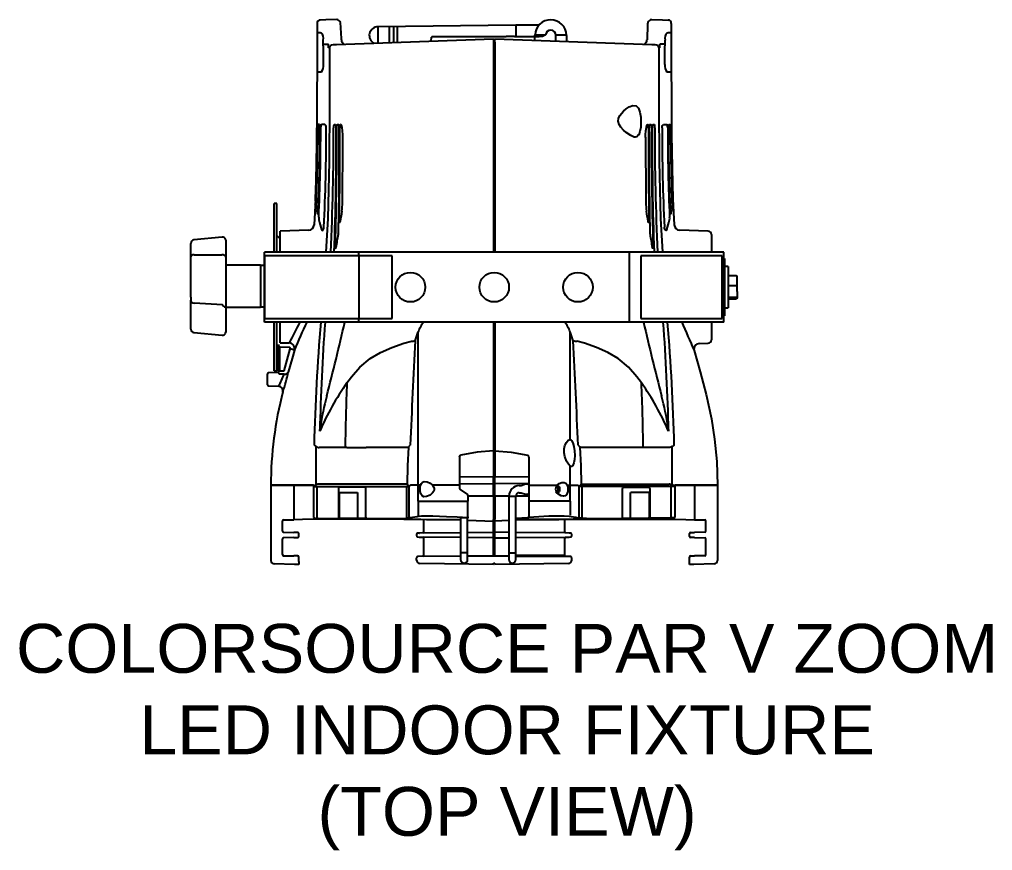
# Model space of a CAD drawing. Extents: x 5 to 346, y -5 to 215.
# Drawn here: x 142.28 to 159.71, y 68.73 to 83.6 of the extents above; entities that cross this region are included whole.
import ezdxf

# ---------------------------------------------------------------- set-up
doc = ezdxf.new("R2010")
doc.units = 0
doc.header["$LTSCALE"] = 0.5
doc.header["$MEASUREMENT"] = 0
doc.layers.add('OBJECT', color=7, linetype='CONTINUOUS')
doc.layers.add('RISER', color=7, linetype='CONTINUOUS')
doc.styles.add('ARIAL', font='arial.ttf')

# ---------------------------------------------------------------- blocks, each defined once
blk = doc.blocks.new('ColorSource Par V zoom (top)')
at = {"layer": 'RISER'}
for p, q in [((-3.013, 4.786), (-3.114, 4.782)), ((-2.819, 4.792), (-3.013, 4.786)), ((2.819, 4.792), (3.013, 4.786)), ((3.013, 4.786), (3.114, 4.782)), ((0.389, 4.688), (-2.081, 4.661)), ((-2.081, 4.661), (-2.081, 4.369)), ((-1.878, 4.663), (-1.878, 4.376)), ((-1.803, 4.664), (-1.803, 4.379)), ((-1.736, 4.665), (-1.736, 4.382)), ((0.799, 4.688), (0.389, 4.688)), ((0.389, 4.688), (0.389, 4.485)), ((-3.06, 4.35), (-3.06, 4.424)), ((-2.826, 4.345), (-0.013, 4.443)), ((-1.126, 4.405), (-1.122, 4.475)), ((-1.112, 4.485), (-0.837, 4.485)), ((-0.837, 4.485), (-0.273, 4.485)), ((-0.273, 4.485), (0.013, 4.485)), ((-0.013, 4.443), (-0.013, 4.384)), ((0.013, 4.399), (-0.013, 4.399)), ((-0.013, 4.384), (-0.013, 0.625)), ((0.013, 4.485), (0.213, 4.485)), ((0.013, 4.443), (2.826, 4.345)), ((0.013, 4.384), (0.013, 4.443)), ((0.013, 4.384), (0.013, 0.625)), ((0.365, 4.485), (0.213, 4.485)), ((0.365, 4.485), (0.729, 4.485)), ((0.729, 4.418), (0.729, 4.485)), ((0.729, 4.485), (0.808, 4.485)), ((1.106, 4.405), (1.105, 4.508)), ((1.293, 4.508), (1.294, 4.399)), ((3.06, 4.35), (3.06, 4.424)), ((-3.06, 4.35), (-2.967, 4.35)), ((-2.945, 4.309), (-2.923, 4.328)), ((-2.879, 4.343), (-2.843, 4.345)), ((-2.843, 4.345), (-2.838, 4.345)), ((-2.838, 4.345), (-2.826, 4.345)), ((2.826, 4.345), (2.838, 4.345)), ((2.838, 4.345), (2.843, 4.345)), ((2.843, 4.345), (2.879, 4.344)), ((2.923, 4.328), (2.945, 4.309)), ((-3.121, 2.851), (-3.121, 2.851)), ((-2.749, 2.911), (-2.755, 2.911)), ((2.749, 2.911), (2.755, 2.911)), ((2.711, 2.682), (2.71, 2.682)), ((-3.892, 1.5), (-3.941, 1.5)), ((-3.941, 0.625), (-3.941, 1.5)), ((-3.892, 0.625), (-3.892, 1.5)), ((3.151, 1.373), (3.151, 1.373)), ((-4.869, 0.897), (-5.376, 0.846)), ((-3.835, 0.864), (-3.892, 0.922)), ((-3.321, 1.02), (-3.835, 1.002)), ((-3.835, 0.625), (-3.835, 1.002)), ((3.835, 1.002), (3.321, 1.02)), ((3.893, 0.942), (3.893, 0.625)), ((-5.432, 0.545), (-5.432, 0.784)), ((-4.807, 0.84), (-4.807, 0.539)), ((-5.432, -0.176), (-5.432, 0.545)), ((-5.375, 0.581), (-4.875, 0.581)), ((-4.807, 0.539), (-4.807, -0.358)), ((-4.116, 0.562), (-4.122, 0.562)), ((-4.122, 0.562), (-4.122, -0.562)), ((-2.425, 0.562), (-4.116, 0.562)), ((-4.116, 0.562), (-4.116, -0.562)), ((-4.112, 0.562), (-4.112, 0.625)), ((-2.425, 0.625), (-4.112, 0.625)), ((-3.846, 0.625), (-3.835, 0.636)), ((2.425, 0.625), (-2.425, 0.625)), ((-2.425, 0.562), (-2.425, 0.625)), ((-2.425, 0.562), (-2.425, -0.562)), ((-1.825, 0.562), (-2.425, 0.562)), ((-1.825, -0.562), (-1.825, 0.562)), ((4.112, 0.625), (2.425, 0.625)), ((2.425, -0.625), (2.425, 0.625)), ((2.625, 0.562), (2.626, 0.562)), ((2.626, 0.562), (2.626, -0.562)), ((4.081, 0.562), (2.626, 0.562)), ((4.081, -0.562), (4.081, 0.562)), ((4.112, -0.625), (4.112, 0.625)), ((-4.182, 0.392), (-4.807, 0.392)), ((-4.182, 0.392), (-4.182, -0.358)), ((-4.122, 0.385), (-4.182, 0.385)), ((4.112, 0.513), (4.122, 0.513)), ((4.122, 0.513), (4.122, -0.513)), ((4.192, 0.368), (4.122, 0.368)), ((4.122, 0.368), (4.122, -0.367)), ((4.192, 0.368), (4.192, -0.367)), ((4.192, 0.21), (4.332, 0.21)), ((4.349, 0.12), (4.349, 0.197)), ((4.192, 0.03), (4.349, 0.03)), ((4.349, -0.075), (4.349, 0.12)), ((4.349, -0.075), (4.349, -0.195)), ((-5.432, -0.176), (-5.432, -0.232)), ((-5.432, -0.75), (-5.432, -0.232)), ((-4.866, -0.317), (-5.374, -0.287)), ((4.192, -0.18), (4.349, -0.18)), ((4.192, -0.21), (4.332, -0.21)), ((-4.811, -0.358), (-4.182, -0.358)), ((-4.807, -0.358), (-4.807, -0.806)), ((-4.182, -0.35), (-4.122, -0.35)), ((4.112, -0.513), (4.122, -0.513)), ((4.122, -0.367), (4.192, -0.367)), ((-4.122, -0.562), (-4.116, -0.562)), ((-4.116, -0.562), (-2.425, -0.562)), ((-4.112, -0.625), (-4.112, -0.562)), ((-2.425, -0.625), (-4.112, -0.625)), ((-3.941, -1.5), (-3.941, -0.625)), ((-3.892, -1.5), (-3.892, -0.625)), ((-3.835, -0.636), (-3.846, -0.625)), ((-3.835, -0.994), (-3.835, -0.625)), ((-2.425, -0.562), (-1.825, -0.562)), ((-2.425, -0.625), (-2.425, -0.562)), ((2.425, -0.625), (-2.425, -0.625)), ((-0.013, -0.625), (-0.013, -2.932)), ((0.013, -0.625), (0.013, -2.932)), ((4.112, -0.625), (2.425, -0.625)), ((2.625, -0.562), (2.626, -0.562)), ((2.626, -0.562), (4.081, -0.562)), ((3.893, -0.625), (3.893, -0.942)), ((-5.376, -0.812), (-4.869, -0.862)), ((-1.414, -0.959), (-1.359, -0.802)), ((-1.359, -3.547), (-1.359, -0.802)), ((1.359, -2.726), (1.359, -0.802)), ((1.414, -0.959), (1.359, -0.802)), ((-3.862, -1.028), (-3.862, -1.499)), ((-3.835, -0.994), (-3.67, -0.999)), ((3.675, -1.008), (3.835, -1.002)), ((-3.835, -1.073), (-3.843, -1.072)), ((-3.843, -1.072), (-3.843, -1.499)), ((-3.67, -1.078), (-3.835, -1.073)), ((-3.761, -1.498), (-3.651, -1.103)), ((-4.062, -1.749), (-4.062, -1.551)), ((-3.862, -1.525), (-4.043, -1.531)), ((-3.941, -1.5), (-3.892, -1.5)), ((-3.862, -1.534), (-3.862, -1.499)), ((-3.862, -1.534), (-3.862, -1.525)), ((-3.843, -1.499), (-3.761, -1.498)), ((-3.761, -1.556), (-3.843, -1.558)), ((-2.636, -1.713), (-2.557, -1.605)), ((2.636, -1.713), (2.557, -1.605)), ((-4.043, -1.769), (-3.86, -1.775)), ((-3.135, -2.867), (-3.135, -2.867)), ((-2.637, -2.867), (-2.591, -2.867)), ((-2.591, -2.867), (-2.292, -2.867)), ((-1.546, -2.862), (-1.534, -2.863)), ((-1.523, -2.849), (-1.52, -2.846)), ((-0.013, -2.932), (-0.013, -3.39)), ((0.013, -2.932), (0.013, -3.39)), ((1.523, -2.849), (1.52, -2.846)), ((1.546, -2.862), (1.534, -2.863)), ((2.591, -2.867), (2.292, -2.867)), ((2.637, -2.867), (2.591, -2.867)), ((3.135, -2.867), (3.135, -2.867)), ((-0.62, -3.044), (-0.62, -3.547)), ((0.62, -3.044), (0.62, -3.547)), ((1.359, -3.547), (1.359, -3.206)), ((-0.013, -3.394), (-0.62, -3.401)), ((-0.013, -3.39), (-0.013, -3.394)), ((-0.013, -3.515), (-0.013, -3.394)), ((0.013, -3.394), (0.013, -3.39)), ((0.013, -3.515), (0.013, -3.394)), ((0.62, -3.401), (0.013, -3.394)), ((-4, -3.547), (-4, -4.892)), ((-3.589, -3.547), (-3.589, -4.163)), ((-3.589, -3.547), (-3.234, -3.547)), ((-3.234, -3.547), (-3.234, -4.124)), ((-3.231, -3.567), (-3.23, -3.566)), ((-3.231, -3.567), (-3.171, -3.567)), ((-3.171, -4.126), (-3.171, -3.567)), ((-3.171, -3.567), (-2.669, -3.567)), ((-3.149, -3.527), (-3.149, -3.527)), ((-1.556, -3.527), (-3.136, -3.527)), ((-2.786, -3.602), (-2.786, -4.125)), ((-2.32, -3.579), (-2.769, -3.579)), ((-2.669, -3.567), (-1.57, -3.567)), ((-2.298, -4.123), (-2.298, -3.602)), ((-1.57, -3.567), (-1.52, -3.567)), ((-1.57, -3.567), (-1.57, -4.117)), ((-1.52, -4.134), (-1.52, -3.567)), ((-1.359, -3.547), (-1.501, -3.547)), ((-1.318, -3.547), (-1.359, -3.547)), ((-1.359, -3.832), (-1.359, -3.547)), ((-0.62, -3.547), (-1.104, -3.547)), ((-0.62, -3.523), (-0.013, -3.515)), ((-0.62, -3.547), (-0.62, -3.604)), ((-0.611, -3.62), (-0.479, -3.712)), ((-0.013, -3.728), (-0.013, -3.515)), ((0.013, -3.728), (0.013, -3.515)), ((0.62, -3.523), (0.013, -3.515)), ((0.484, -3.554), (0.45, -3.554)), ((0.561, -3.529), (0.484, -3.554)), ((0.62, -3.536), (0.598, -3.529)), ((0.62, -3.547), (1.126, -3.547)), ((0.62, -3.547), (0.62, -3.832)), ((1.147, -3.554), (1.12, -3.554)), ((1.167, -3.573), (1.147, -3.554)), ((1.147, -3.679), (1.147, -3.554)), ((1.147, -3.679), (1.167, -3.658)), ((1.167, -3.573), (1.167, -3.658)), ((1.31, -3.547), (1.359, -3.547)), ((1.359, -3.832), (1.359, -3.547)), ((1.359, -3.547), (1.501, -3.547)), ((1.52, -4.112), (1.52, -3.567)), ((1.57, -3.567), (1.52, -3.567)), ((1.539, -3.547), (1.54, -3.547)), ((1.556, -3.527), (3.136, -3.527)), ((1.57, -3.567), (1.57, -4.117)), ((2.669, -3.567), (1.57, -3.567)), ((2.298, -4.123), (2.298, -3.602)), ((2.32, -3.579), (2.769, -3.579)), ((3.171, -3.567), (2.669, -3.567)), ((2.786, -3.602), (2.786, -4.125)), ((3.149, -3.527), (3.149, -3.527)), ((3.171, -4.126), (3.171, -3.567)), ((3.231, -3.567), (3.171, -3.567)), ((3.231, -3.567), (3.23, -3.566)), ((3.234, -3.547), (3.234, -4.124)), ((3.589, -3.547), (3.234, -3.547)), ((3.589, -3.547), (3.559, -3.547)), ((3.589, -3.547), (3.589, -4.163)), ((4, -3.547), (4, -4.892)), ((4, -3.547), (4, -3.547)), ((-2.774, -3.675), (-2.774, -4.121)), ((-2.77, -3.675), (-2.774, -3.675)), ((-2.77, -3.675), (-2.45, -3.675)), ((-2.45, -3.675), (-2.45, -4.119)), ((-1.359, -3.832), (-0.47, -3.832)), ((-1.359, -3.832), (-1.359, -4.105)), ((-0.47, -3.728), (-0.47, -3.832)), ((-0.47, -4.109), (-0.47, -3.832)), ((-0.013, -3.728), (-0.013, -3.744)), ((-0.013, -3.744), (-0.013, -4.153)), ((0.013, -3.744), (0.013, -3.728)), ((0.264, -3.742), (0.013, -3.744)), ((0.013, -3.744), (0.013, -4.153)), ((0.264, -3.739), (0.264, -4.753)), ((0.264, -3.739), (0.389, -3.739)), ((0.389, -4.753), (0.389, -3.739)), ((0.62, -3.739), (0.389, -3.741)), ((0.45, -3.679), (0.484, -3.679)), ((0.484, -3.679), (0.561, -3.703)), ((0.598, -3.703), (0.62, -3.696)), ((1.359, -3.832), (0.62, -3.832)), ((0.62, -3.832), (0.62, -4.101)), ((1.121, -3.679), (1.147, -3.679)), ((1.359, -3.832), (1.359, -4.083)), ((2.439, -4.119), (2.439, -3.675)), ((2.439, -3.675), (2.45, -3.675)), ((2.77, -3.675), (2.45, -3.675)), ((2.77, -3.675), (2.774, -3.675)), ((2.774, -3.675), (2.774, -4.121)), ((-3.154, -4.146), (-3.172, -4.146)), ((-1.617, -4.153), (-1.418, -4.155)), ((-1.539, -4.136), (-1.562, -4.137)), ((-1.502, -4.132), (-1.509, -4.133)), ((-1.267, -4.156), (-1.267, -4.378)), ((-0.601, -4.127), (-0.601, -4.753)), ((-0.49, -4.132), (-0.6, -4.127)), ((-0.476, -4.753), (-0.476, -4.132)), ((-0.476, -4.169), (-0.013, -4.189)), ((-0.47, -4.109), (-0.47, -4.128)), ((-0.47, -4.128), (-0.47, -4.132)), ((-0.013, -4.153), (-0.013, -4.153)), ((-0.013, -4.153), (-0.013, -4.161)), ((-0.013, -4.169), (-0.013, -4.161)), ((-0.013, -4.189), (-0.013, -4.169)), ((0.013, -4.153), (0.013, -4.153)), ((0.013, -4.161), (0.013, -4.153)), ((0.013, -4.169), (0.013, -4.161)), ((0.013, -4.189), (0.013, -4.169)), ((0.264, -4.179), (0.013, -4.189)), ((0.6, -4.131), (0.389, -4.139)), ((0.62, -4.121), (0.62, -4.101)), ((0.62, -4.121), (0.62, -4.13)), ((1.267, -4.378), (1.267, -4.156)), ((1.509, -4.133), (1.417, -4.153)), ((1.417, -4.153), (1.617, -4.153)), ((1.617, -4.153), (1.418, -4.155)), ((1.509, -4.133), (1.502, -4.132)), ((1.562, -4.137), (1.539, -4.136)), ((3.172, -4.146), (3.154, -4.146)), ((-3.79, -4.367), (-3.79, -4.185)), ((-0.013, -4.813), (-0.013, -4.189)), ((0.013, -4.813), (0.013, -4.189)), ((3.79, -4.367), (3.79, -4.185)), ((-3.79, -4.787), (-3.79, -4.507)), ((-3.77, -4.387), (-3.589, -4.391)), ((-3.589, -4.483), (-3.77, -4.487)), ((-3.52, -4.392), (-3.589, -4.391)), ((-3.589, -4.483), (-3.52, -4.482)), ((-3.5, -4.462), (-3.5, -4.412)), ((-1.39, -4.423), (-1.389, -4.451)), ((-1.341, -4.401), (-1.371, -4.403)), ((-1.371, -4.403), (-1.37, -4.403)), ((-1.371, -4.471), (-1.341, -4.473)), ((-1.34, -4.401), (-1.37, -4.403)), ((-1.341, -4.401), (-1.34, -4.401)), ((-1.341, -4.473), (-1.34, -4.473)), ((-1.273, -4.398), (-1.34, -4.401)), ((-1.34, -4.473), (-1.273, -4.476)), ((-1.274, -4.398), (-1.273, -4.398)), ((-1.273, -4.398), (-0.601, -4.392)), ((-1.273, -4.398), (-1.273, -4.398)), ((-0.601, -4.482), (-1.273, -4.476)), ((-1.273, -4.476), (-1.273, -4.476)), ((-1.267, -4.496), (-1.267, -4.798)), ((-1.267, -4.496), (-1.267, -4.496)), ((-0.476, -4.391), (-0.013, -4.387)), ((-0.013, -4.487), (-0.476, -4.483)), ((0.264, -4.39), (0.013, -4.387)), ((0.013, -4.487), (0.264, -4.484)), ((1.273, -4.398), (0.389, -4.391)), ((0.389, -4.483), (1.273, -4.476)), ((1.267, -4.798), (1.267, -4.496)), ((1.34, -4.401), (1.273, -4.398)), ((1.273, -4.398), (1.273, -4.398)), ((1.273, -4.476), (1.34, -4.473)), ((1.273, -4.476), (1.273, -4.476)), ((1.37, -4.403), (1.34, -4.401)), ((1.341, -4.401), (1.34, -4.401)), ((1.34, -4.473), (1.37, -4.471)), ((1.34, -4.473), (1.341, -4.473)), ((1.371, -4.403), (1.341, -4.401)), ((1.341, -4.473), (1.371, -4.471)), ((1.37, -4.471), (1.371, -4.471)), ((1.39, -4.451), (1.39, -4.423)), ((3.5, -4.462), (3.5, -4.412)), ((3.52, -4.392), (3.589, -4.391)), ((3.589, -4.483), (3.52, -4.482)), ((3.77, -4.387), (3.589, -4.391)), ((3.589, -4.483), (3.77, -4.487)), ((3.79, -4.787), (3.79, -4.507)), ((-3.77, -4.807), (-3.589, -4.811)), ((-3.52, -4.812), (-3.589, -4.811)), ((-3.5, -4.908), (-3.5, -4.832)), ((-1.389, -4.884), (-1.389, -4.843)), ((-1.273, -4.818), (-1.37, -4.823)), ((-1.274, -4.818), (-1.273, -4.818)), ((-1.273, -4.818), (-0.601, -4.812)), ((-1.273, -4.818), (-1.273, -4.818)), ((-0.601, -4.753), (-0.601, -4.876)), ((-0.476, -4.753), (-0.601, -4.753)), ((-0.476, -4.876), (-0.476, -4.753)), ((-0.415, -4.813), (-0.476, -4.813)), ((0.204, -4.813), (-0.415, -4.813)), ((0.264, -4.813), (0.204, -4.813)), ((0.264, -4.753), (0.264, -4.876)), ((0.264, -4.753), (0.389, -4.753)), ((0.389, -4.876), (0.389, -4.753)), ((0.389, -4.791), (1.247, -4.798)), ((0.389, -4.815), (1.37, -4.823)), ((1.247, -4.798), (1.267, -4.798)), ((1.34, -4.821), (1.273, -4.818)), ((1.37, -4.823), (1.34, -4.821)), ((1.34, -4.821), (1.341, -4.821)), ((1.371, -4.823), (1.341, -4.821)), ((1.389, -4.884), (1.389, -4.843)), ((3.5, -4.908), (3.5, -4.832)), ((3.52, -4.812), (3.589, -4.811)), ((3.77, -4.807), (3.589, -4.811)), ((-3.574, -4.964), (-3.942, -4.952)), ((-3.5, -4.967), (-3.574, -4.964)), ((-3.5, -4.908), (-3.5, -4.967)), ((-0.013, -4.967), (-1.329, -4.944)), ((-0.013, -4.947), (-0.013, -4.939)), ((-0.013, -4.939), (0.013, -4.939)), ((-0.013, -4.947), (-0.013, -4.967)), ((0.013, -4.947), (0.013, -4.939)), ((1.329, -4.944), (0.013, -4.967)), ((0.013, -4.967), (0.013, -4.947)), ((3.5, -4.967), (3.5, -4.908)), ((3.574, -4.964), (3.5, -4.967)), ((3.942, -4.952), (3.574, -4.964))]:
    blk.add_line(p, q, dxfattribs=at)
at = {"layer": 'RISER', "flags": 128}
for points in [[(-3.172, 4.722), (-3.172, 4.539), (-3.172, 4.331)], [(-2.737, 4.427), (-2.737, 4.454), (-2.752, 4.74)], [(2.752, 4.74), (2.745, 4.708), (2.737, 4.427)], [(3.172, 4.722), (3.172, 3.889), (3.173, 3.467), (3.174, 3.086), (3.177, 2.741), (3.18, 2.43), (3.185, 2.149), (3.192, 1.85), (3.201, 1.582), (3.211, 1.338), (3.224, 1.113)], [(0.808, 4.484), (0.764, 4.484), (0.729, 4.485)], [(0.92, 4.515), (0.867, 4.489), (0.808, 4.484)], [(-3.172, 4.331), (-3.172, 3.889), (-3.173, 3.467), (-3.174, 3.086), (-3.177, 2.741), (-3.18, 2.43), (-3.185, 2.149), (-3.192, 1.85), (-3.201, 1.582), (-3.211, 1.338), (-3.224, 1.113)], [(-3.058, 3.986), (-3.058, 4.046), (-3.059, 4.286), (-3.06, 4.35)], [(-2.949, 4.283), (-2.947, 3.265), (-2.953, 2.247), (-2.981, 1.229), (-3.014, 0.625)], [(-2.965, 4.282), (-2.965, 4.34), (-2.965, 4.35)], [(-2.949, 4.283), (-2.956, 4.282), (-2.965, 4.282)], [(-2.923, 4.328), (-2.909, 4.336), (-2.879, 4.343)], [(2.879, 4.343), (2.909, 4.336), (2.923, 4.328)], [(2.949, 4.283), (2.947, 3.265), (2.953, 2.247), (2.981, 1.229), (3.014, 0.625)], [(2.965, 4.282), (2.956, 4.282), (2.949, 4.283)], [(3.06, 4.35), (3.015, 4.35), (2.965, 4.35)], [(2.965, 4.282), (2.965, 4.34), (2.965, 4.35)], [(3.058, 3.986), (3.058, 4.046), (3.059, 4.286), (3.06, 4.35)], [(2.525, 2.687), (2.507, 2.688), (2.445, 2.712), (2.363, 2.767), (2.313, 2.81), (2.266, 2.863), (2.236, 2.912), (2.22, 2.969), (2.225, 3.021), (2.25, 3.075), (2.314, 3.151), (2.366, 3.193), (2.417, 3.226), (2.485, 3.252), (2.541, 3.246), (2.582, 3.205)], [(2.582, 3.205), (2.585, 3.202), (2.611, 3.131), (2.625, 3.045), (2.629, 2.952), (2.624, 2.863), (2.611, 2.785), (2.588, 2.726), (2.586, 2.725)], [(-3.174, 2.911), (-3.174, 2.91), (-3.175, 2.903)], [(-3.13, 2.911), (-3.142, 2.911), (-3.148, 2.911), (-3.154, 2.911)], [(-3.033, 2.911), (-3.052, 2.911), (-3.068, 2.911), (-3.094, 2.911)], [(-3.007, 2.851), (-3.007, 2.859), (-3.01, 2.879), (-3.016, 2.896), (-3.024, 2.907), (-3.033, 2.911)], [(-2.71, 2.682), (-2.711, 2.726), (-2.716, 2.798), (-2.725, 2.858), (-2.736, 2.897), (-2.749, 2.911)], [(2.71, 2.682), (2.711, 2.726), (2.716, 2.798), (2.725, 2.858), (2.736, 2.897), (2.749, 2.911)], [(3.007, 2.851), (3.007, 2.859), (3.01, 2.879), (3.016, 2.896), (3.024, 2.907), (3.033, 2.911)], [(3.033, 2.911), (3.052, 2.911), (3.068, 2.911), (3.094, 2.911)], [(3.13, 2.911), (3.142, 2.911), (3.148, 2.911), (3.154, 2.911)], [(2.586, 2.725), (2.554, 2.693), (2.525, 2.687)], [(-3.197, 1.454), (-3.196, 1.453), (-3.195, 1.454), (-3.194, 1.461), (-3.192, 1.475), (-3.191, 1.493), (-3.19, 1.512)], [(3.197, 1.454), (3.196, 1.453), (3.195, 1.454), (3.194, 1.461), (3.192, 1.475), (3.191, 1.493), (3.19, 1.512)], [(-3.167, 1.319), (-3.165, 1.313), (-3.162, 1.314), (-3.158, 1.322), (-3.155, 1.335), (-3.152, 1.353), (-3.151, 1.373)], [(3.167, 1.319), (3.165, 1.313), (3.162, 1.314), (3.158, 1.322), (3.155, 1.335), (3.152, 1.353), (3.151, 1.373)], [(-3.224, 1.113), (-3.224, 1.113), (-3.223, 1.111), (-3.223, 1.11)], [(-3.094, 1.034), (-3.088, 1.022), (-3.08, 1.016), (-3.071, 1.019), (-3.062, 1.028), (-3.055, 1.041), (-3.05, 1.057), (-3.048, 1.076)], [(-2.772, 1.215), (-2.772, 1.212), (-2.771, 1.193), (-2.77, 1.175), (-2.768, 1.163), (-2.765, 1.156), (-2.762, 1.156), (-2.759, 1.163), (-2.756, 1.176)], [(2.772, 1.215), (2.772, 1.212), (2.771, 1.193), (2.77, 1.175), (2.768, 1.163), (2.765, 1.156), (2.762, 1.156), (2.759, 1.163), (2.756, 1.176)], [(3.094, 1.034), (3.088, 1.022), (3.08, 1.016), (3.071, 1.019), (3.062, 1.028), (3.055, 1.041), (3.05, 1.057), (3.048, 1.076)], [(3.224, 1.113), (3.224, 1.113), (3.223, 1.111), (3.223, 1.11)], [(-2.791, 0.95), (-2.791, 0.954), (-2.791, 0.954)], [(2.791, 0.95), (2.791, 0.954), (2.791, 0.954)], [(-2.846, 0.756), (-2.846, 0.754), (-2.846, 0.734), (-2.845, 0.717), (-2.843, 0.704), (-2.84, 0.697), (-2.836, 0.697), (-2.833, 0.704), (-2.83, 0.717)], [(2.846, 0.756), (2.846, 0.754), (2.846, 0.734), (2.845, 0.717), (2.843, 0.704), (2.84, 0.697), (2.836, 0.697), (2.833, 0.704), (2.83, 0.717)], [(-5.375, 0.581), (-5.386, 0.58), (-5.397, 0.577), (-5.407, 0.574), (-5.416, 0.569), (-5.423, 0.564), (-5.428, 0.558), (-5.431, 0.552), (-5.432, 0.545)], [(4.349, 0.195), (4.349, 0.196), (4.332, 0.21)], [(-4.866, -0.317), (-4.866, -0.317), (-4.85, -0.338)], [(-4.85, -0.338), (-4.828, -0.35), (-4.811, -0.356)], [(4.349, -0.195), (4.349, -0.196), (4.332, -0.21)], [(-4.812, -0.829), (-4.81, -0.824), (-4.807, -0.806)], [(-2.557, -1.605), (-2.557, -1.605), (-2.406, -1.43), (-2.22, -1.279), (-2.035, -1.169), (-1.831, -1.077), (-1.615, -1.004), (-1.483, -0.968)], [(2.557, -1.605), (2.557, -1.605), (2.406, -1.43), (2.22, -1.279), (2.035, -1.169), (1.831, -1.077), (1.615, -1.004), (1.483, -0.968)], [(-3.577, -1.125), (-3.62, -1.279), (-3.687, -1.519)], [(3.582, -1.135), (3.691, -1.518), (3.797, -1.922), (3.89, -2.355), (3.948, -2.723), (3.986, -3.119), (4, -3.547)], [(1.359, -3.206), (1.359, -3.206), (1.328, -3.171), (1.294, -3.113), (1.263, -3.032), (1.251, -2.963), (1.253, -2.893), (1.268, -2.834), (1.293, -2.782), (1.327, -2.741), (1.359, -2.726), (1.359, -2.726)], [(1.359, -2.726), (1.359, -2.726), (1.384, -2.741)], [(1.384, -2.741), (1.385, -2.742), (1.409, -2.786), (1.429, -2.852), (1.441, -2.931), (1.444, -3.012), (1.439, -3.086), (1.427, -3.147), (1.408, -3.192), (1.407, -3.193)], [(-3.225, -2.827), (-3.224, -2.827), (-3.185, -2.854), (-3.185, -2.854)], [(-3.189, -3.538), (-3.188, -3.142), (-3.185, -2.854)], [(-3.185, -2.854), (-3.174, -2.859), (-3.147, -2.867)], [(-3.147, -2.867), (-3.145, -2.867), (-3.143, -2.867), (-3.142, -2.867), (-3.14, -2.867), (-3.139, -2.867), (-3.137, -2.867), (-3.136, -2.867), (-3.135, -2.867)], [(-1.534, -2.863), (-1.55, -3.196), (-1.556, -3.527)], [(-0.013, -2.932), (-0.307, -2.956), (-0.6, -3.006)], [(0.013, -2.932), (0.307, -2.956), (0.6, -3.006)], [(1.534, -2.863), (1.55, -3.196), (1.556, -3.527)], [(3.147, -2.867), (3.145, -2.867), (3.143, -2.867), (3.142, -2.867), (3.14, -2.867), (3.139, -2.867), (3.137, -2.867), (3.136, -2.867), (3.135, -2.867)], [(3.185, -2.854), (3.174, -2.859), (3.147, -2.867)], [(3.225, -2.827), (3.224, -2.827), (3.185, -2.854), (3.185, -2.854)], [(3.189, -3.538), (3.188, -3.142), (3.185, -2.854)], [(-0.62, -3.044), (-0.617, -3.025), (-0.612, -3.015), (-0.607, -3.009), (-0.602, -3.007), (-0.6, -3.006)], [(1.407, -3.193), (1.385, -3.213), (1.359, -3.206), (1.359, -3.206), (1.359, -3.206)], [(-1.318, -3.547), (-1.318, -3.547), (-1.303, -3.512), (-1.281, -3.49), (-1.251, -3.479), (-1.2, -3.485), (-1.145, -3.511), (-1.104, -3.547), (-1.104, -3.547)], [(-3.234, -3.547), (-3.385, -3.547), (-3.589, -3.547)], [(-3.234, -3.547), (-3.234, -3.547), (-3.234, -3.547), (-3.234, -3.547), (-3.234, -3.547), (-3.233, -3.549), (-3.232, -3.555), (-3.231, -3.565), (-3.231, -3.567)], [(-3.231, -3.565), (-3.232, -3.555), (-3.233, -3.549), (-3.234, -3.547), (-3.234, -3.547), (-3.234, -3.547), (-3.234, -3.547), (-3.234, -3.547)], [(-3.149, -3.527), (-3.158, -3.528), (-3.189, -3.538)], [(-1.54, -3.547), (-1.544, -3.545), (-1.546, -3.541)], [(-1.501, -3.547), (-1.51, -3.554), (-1.52, -3.565), (-1.529, -3.554), (-1.539, -3.547)], [(-1.104, -3.547), (-1.104, -3.547), (-1.084, -3.575), (-1.075, -3.601), (-1.074, -3.625), (-1.075, -3.63), (-1.082, -3.653), (-1.103, -3.684), (-1.148, -3.723), (-1.212, -3.75), (-1.259, -3.751), (-1.29, -3.735), (-1.312, -3.701), (-1.324, -3.659), (-1.327, -3.616), (-1.324, -3.574), (-1.318, -3.547), (-1.318, -3.547)], [(1.31, -3.547), (1.31, -3.547), (1.318, -3.581), (1.32, -3.62), (1.317, -3.657), (1.308, -3.69), (1.293, -3.716), (1.271, -3.733), (1.241, -3.74), (1.2, -3.733), (1.149, -3.706), (1.118, -3.676), (1.111, -3.666)], [(1.111, -3.566), (1.126, -3.547), (1.126, -3.547)], [(1.126, -3.547), (1.126, -3.547), (1.166, -3.515), (1.213, -3.495), (1.256, -3.494), (1.285, -3.509), (1.307, -3.54), (1.31, -3.547), (1.31, -3.547)], [(1.501, -3.547), (1.51, -3.554), (1.52, -3.565), (1.529, -3.554), (1.539, -3.547)], [(1.54, -3.547), (1.544, -3.545), (1.546, -3.541)], [(3.149, -3.527), (3.158, -3.528), (3.189, -3.538)], [(3.234, -3.547), (3.234, -3.547), (3.234, -3.547), (3.234, -3.547), (3.234, -3.547), (3.233, -3.549), (3.232, -3.555), (3.231, -3.565), (3.231, -3.567)], [(3.231, -3.565), (3.232, -3.555), (3.233, -3.549), (3.234, -3.547), (3.234, -3.547), (3.234, -3.547), (3.234, -3.547), (3.234, -3.547)], [(3.234, -3.547), (3.385, -3.547), (3.589, -3.547)], [(3.9, -3.547), (3.9, -3.547), (3.9, -3.547), (3.9, -3.547), (3.9, -3.547), (3.9, -3.547), (3.9, -3.547), (3.9, -3.547), (3.9, -3.547)], [(-0.013, -3.744), (-0.332, -3.741), (-0.47, -3.74)], [(-2.931, -4.153), (-3.432, -4.161), (-3.589, -4.163)], [(-2.771, -4.145), (-2.98, -4.145), (-3.154, -4.146)], [(-1.617, -4.153), (-1.814, -4.153), (-2.002, -4.153), (-2.206, -4.153), (-2.395, -4.153), (-2.572, -4.153), (-2.73, -4.153), (-2.931, -4.153)], [(-2.763, -4.145), (-2.766, -4.145), (-2.771, -4.145)], [(-2.755, -4.141), (-2.757, -4.142), (-2.763, -4.145)], [(-2.436, -4.139), (-2.601, -4.14), (-2.755, -4.141)], [(-2.305, -4.143), (-2.344, -4.142), (-2.436, -4.139)], [(-2.285, -4.143), (-2.296, -4.143), (-2.305, -4.143)], [(-1.509, -4.133), (-1.513, -4.133), (-1.539, -4.136)], [(-0.47, -4.128), (-0.663, -4.118), (-0.853, -4.109), (-0.981, -4.103), (-1.1, -4.099), (-1.181, -4.097), (-1.25, -4.097), (-1.303, -4.099), (-1.341, -4.103)], [(0.392, -4.153), (0.548, -4.153), (0.769, -4.153), (0.988, -4.153), (1.205, -4.153), (1.417, -4.153)], [(1.539, -4.136), (1.513, -4.133), (1.509, -4.133)], [(1.539, -4.136), (1.569, -4.144), (1.617, -4.153)], [(1.617, -4.153), (1.814, -4.153), (2.002, -4.153), (2.206, -4.153), (2.395, -4.153), (2.572, -4.153), (2.73, -4.153), (2.931, -4.153)], [(2.305, -4.143), (2.296, -4.143), (2.285, -4.143)], [(2.436, -4.139), (2.397, -4.14), (2.305, -4.143)], [(2.755, -4.141), (2.602, -4.14), (2.436, -4.139)], [(2.763, -4.145), (2.761, -4.143), (2.755, -4.141)], [(2.771, -4.145), (2.766, -4.145), (2.763, -4.145)], [(3.154, -4.146), (2.983, -4.145), (2.771, -4.145)], [(2.786, -4.125), (2.997, -4.126), (3.171, -4.126)], [(2.931, -4.153), (3.432, -4.161), (3.589, -4.163)], [(-1.273, -4.476), (-1.274, -4.476), (-1.272, -4.478), (-1.269, -4.482), (-1.267, -4.488), (-1.267, -4.493), (-1.267, -4.499), (-1.267, -4.496)], [(1.273, -4.398), (1.274, -4.398), (1.274, -4.398)]]:
    blk.add_lwpolyline(points, dxfattribs=at)
at = {"layer": 'RISER'}
for centre in [(-1.5, 0), (0, 0), (1.5, 0)]:
    blk.add_circle(centre, 0.265, dxfattribs=at)
for centre, radius, start, end in [((-3.112, 4.722), 0.06, 91.9999, 179.9999), ((-2.85, 4.684), 0.113, 29.5933, 74.1032), ((1.012, 4.506), 0.281, 0.5, 178.3417), ((2.85, 4.684), 0.113, 105.8968, 150.4067), ((3.112, 4.722), 0.06, 0.0001, 88.0001), ((-2.558, 20.387), 15.841, 267.7773, 268.049), ((-3.22, 4.45), 0.162, 350.8751, 40.4979), ((-2.081, 4.506), 0.155, 90, 244.2091), ((1.012, 4.507), 0.093, 0.5, 175.623), ((3.22, 4.45), 0.162, 139.5021, 189.1249), ((2.558, 20.387), 15.841, 271.951, 272.2227), ((-2.638, 4.435), 0.099, 184.6623, 238.933), ((-1.112, 4.475), 0.01, 90, 177), ((0.702, 4.515), 0.03, 270, 358.3417), ((0.764, 23.61), 19.096, 269.9024, 270.4669), ((1.199, -0.878), 5.387, 89.0002, 90.9998), ((2.637, 4.435), 0.0996, 301.4556, 355.2416), ((-2.875, 4.284), 0.0742, 160.3012, 181.0186), ((2.875, 4.284), 0.0742, 358.9814, 19.6988), ((-3.873, 26.49), 22.649, 271.7719, 271.9716), ((-3.217, 3.958), 0.162, 320.0088, 9.7199), ((3.217, 3.958), 0.162, 170.2801, 219.9912), ((3.873, 26.49), 22.649, 268.0284, 268.2281), ((-43.223, 2.992), 40.048, 357.9215, 359.799), ((-43.274, 2.955), 40.11, 357.9394, 359.8521), ((-41.631, 2.922), 38.472, 357.8203, 359.8939), ((-1.416, 2.849), 1.759, 178.2537, 179.9304), ((-3.163, 4.04), 1.129, 269.4434, 269.7997), ((-3.449, 2.867), 0.285, 356.7953, 8.938), ((-2.974, 2.866), 0.186, 165.7383, 184.4503), ((-35.152, 2.757), 32.031, 357.5223, 0.1676), ((-36.146, 2.781), 33.039, 357.3478, 0.122), ((-3.228, 2.866), 0.108, 352.2793, 25.1856), ((-3.027, 2.865), 0.0816, 145.8419, 190.1064), ((-40.016, 2.819), 37.009, 357.3, 0.0491), ((-43.595, 2.649), 40.718, 357.1507, 0.2842), ((-2.769, 2.866), 0.11, 155.5256, 187.5993), ((-2.824, 18.266), 15.354, 269.834, 269.9431), ((-51.759, 2.49), 48.929, 357.8154, 0.4224), ((-56.631, 2.463), 53.812, 358.1831, 0.4134), ((-2.946, 2.865), 0.115, 352.9364, 23.4734), ((-2.704, 2.866), 0.118, 157.4591, 187.3862), ((-2.826, 24.373), 21.462, 270.0373, 270.1132), ((-84.482, 2.472), 81.708, 358.96025, 0.26574), ((-2.887, 2.865), 0.113, 352.6871, 24.0368), ((-108.158, 2.559), 105.395, 359.26953, 0.15881), ((-2.658, 2.866), 0.107, 154.9053, 187.9296), ((2.658, 2.866), 0.107, 352.0704, 25.0947), ((108.158, 2.559), 105.395, 179.84119, 180.73047), ((2.887, 2.865), 0.113, 155.9632, 187.3129), ((84.482, 2.472), 81.708, 179.73426, 181.03975), ((2.826, 24.373), 21.462, 269.8868, 269.9627), ((2.704, 2.866), 0.118, 352.6138, 22.5409), ((56.631, 2.463), 53.812, 179.5866, 181.8169), ((2.946, 2.865), 0.115, 156.5266, 187.0636), ((51.759, 2.49), 48.929, 179.5776, 182.1846), ((2.824, 18.266), 15.354, 270.0569, 270.166), ((2.769, 2.866), 0.11, 352.4007, 24.4744), ((43.595, 2.649), 40.718, 179.7158, 182.8493), ((40.016, 2.819), 37.009, 179.9509, 182.7), ((3.027, 2.865), 0.0816, 349.8936, 34.1581), ((36.146, 2.781), 33.039, 179.878, 182.6522), ((3.228, 2.866), 0.108, 154.8144, 187.7207), ((35.152, 2.757), 32.031, 179.8324, 182.4777), ((2.974, 2.866), 0.186, 355.5497, 14.2617), ((41.631, 2.922), 38.472, 180.1061, 182.1797), ((3.449, 2.867), 0.285, 171.062, 183.2047), ((43.274, 2.955), 40.11, 180.1479, 182.0606), ((3.163, 4.04), 1.129, 270.2003, 270.5566), ((2.325, 2.861), 0.851, 359.3503, 3.4069), ((43.223, 2.992), 40.048, 180.201, 182.0785), ((-293.422, 3.669), 290.713, 359.57479, 359.80555), ((293.422, 3.669), 290.713, 180.19445, 180.42521), ((-2.392, 1.492), 0.811, 176.6886, 180.9276), ((-3.434, 1.409), 0.241, 10.6441, 16.9354), ((-2.849, 1.436), 0.338, 176.0164, 185.6636), ((2.125, 2.531), 5.429, 191.995, 192.8934), ((-3.787, 1.514), 1.07, 351.8021, 359.8912), ((3.787, 1.514), 1.07, 180.1088, 188.1979), ((-2.125, 2.531), 5.429, 347.1066, 348.005), ((2.849, 1.436), 0.338, 354.3364, 3.9836), ((3.434, 1.409), 0.241, 163.0646, 169.3559), ((2.392, 1.492), 0.811, 359.0724, 3.3114), ((-2.949, 1.238), 0.194, 175.8413, 190.3384), ((36.351, -4.706), 39.547, 171.1752, 171.4469), ((-36.351, -4.706), 39.547, 8.5531, 8.8248), ((2.949, 1.238), 0.194, 349.6616, 4.1587), ((-3.324, 1.12), 0.1, 271.9977, 356.3147), ((0.171, 2.008), 3.407, 193.6688, 196.6094), ((-0.171, 2.008), 3.407, 343.3906, 346.3312), ((3.324, 1.12), 0.1, 183.6853, 268.0023), ((-4.862, 0.842), 0.0545, 23.3656, 97.6077), ((-15.702, 2.986), 13.071, 350.0002, 351.0354), ((-3.086, 0.993), 0.299, 351.6579, 359.275), ((3.086, 0.993), 0.299, 180.725, 188.3421), ((15.702, 2.986), 13.071, 188.9646, 189.9998), ((3.832, 0.942), 0.06, 0, 88), ((-5.37, 0.784), 0.0625, 95.6797, 180), ((-4.85, 0.846), 0.042, 1.4437, 33.5754), ((-5.374, -0.229), 0.0585, 183.509, 269.7116), ((12.79, -9.03), 18.315, 152.6825, 153.9907), ((13.777, -8.455), 18.839, 155.4403, 157.1006), ((30.494, -3.578), 33.727, 174.9775, 178.7242), ((32.248, -3.313), 35.378, 175.6419, 178.8114), ((-39.809, 7.733), 38.062, 345.2664, 347.3144), ((-0.828, -0.969), 0.556, 141.7907, 162.506), ((0.828, -0.969), 0.556, 17.494, 38.2093), ((39.809, 7.733), 38.062, 192.6856, 194.7336), ((-32.248, -3.313), 35.378, 1.1886, 4.3581), ((-30.494, -3.578), 33.727, 1.2758, 5.0225), ((47.681, 18.593), 48.31, 203.4413, 204.1021), ((-5.37, -0.75), 0.0625, 180, 264.3203), ((-5.391, -0.804), 0.0173, 333.3515, 358.315), ((-4.863, -0.807), 0.0551, 263.0224, 336.5807), ((-1.261, -0.483), 2.658, 191.8186, 191.8697), ((-3.795, -1.026), 0.0672, 183.6123, 224.1202), ((-3.674, -1.099), 0.1, 344.8363, 87.8394), ((323.665, -17.455), 325.498, 177.09508, 177.4241), ((-1.472, -0.78), 0.188, 266.7435, 287.8555), ((-323.665, -17.455), 325.498, 2.5759, 2.90492), ((1.472, -0.78), 0.188, 252.1445, 273.2565), ((3.678, -1.108), 0.1, 91.9993, 195.8608), ((3.832, -0.942), 0.06, 272, 0), ((-3.671, -1.098), 0.0199, 343.9904, 88.0977), ((-4.211, -3.178), 2.149, 72.8589, 74.9198), ((-4.042, -1.551), 0.02, 92, 180), ((-3.771, -1.48), 0.106, 210.4192, 227.1398), ((-4.994, -1.13), 1.304, 330.3487, 340.9195), ((-6.13, -1.033), 2.491, 340.255, 348.7477), ((-3.748, -1.49), 0.0678, 258.8498, 334.4849), ((0.997, -4.321), 4.472, 144.329, 157.0845), ((26.884, -3.107), 29.553, 177.297, 179.5351), ((-26.884, -3.107), 29.553, 0.4649, 2.703), ((-0.997, -4.321), 4.472, 22.9155, 35.671), ((-4.042, -1.749), 0.02, 180, 268), ((2.741, -3.561), 6.741, 165.5066, 179.8771), ((-3.863, -1.855), 0.08, 346.0753, 88.0269), ((1.966, -3.265), 5.136, 165.132, 171.5386), ((-1.966, -3.265), 5.136, 8.4614, 14.868), ((-5.034, -2.343), 1.927, 352.9376, 355.0519), ((5.034, -2.343), 1.927, 184.9481, 187.0624), ((-2.985, -204.39), 201.523, 89.90117, 90.04274), ((-2.367, 68.514), 71.381, 270.06032, 270.65924), ((-1.588, -2.808), 0.0766, 314.0057, 326.9004), ((-1.585, -2.775), 0.0957, 312.0872, 327.6052), ((1.585, -2.775), 0.0957, 212.3948, 227.9128), ((1.588, -2.808), 0.0766, 213.0996, 225.9943), ((2.367, 68.514), 71.381, 269.34076, 269.93968), ((2.985, -204.39), 201.523, 89.95726, 90.09883), ((0.585, -3.038), 0.0359, 350.8035, 63.9476), ((-3.767, -36.765), 33.219, 89.6929, 90.4018), ((-3.768, 28.702), 32.249, 269.5875, 270.3177), ((-3.521, -3.547), 0.0684, 179.523, 180.0925), ((-3.103, -3.711), 0.194, 116.4154, 131.2717), ((-3.295, -3.647), 0.104, 51.0503, 51.7043), ((-3.152, -5.524), 1.997, 89.5372, 89.8979), ((-2.766, -3.599), 0.0203, 96.9277, 187.4775), ((-2.319, -3.6), 0.0211, 355.3989, 93.1299), ((-1.605, -3.572), 0.0662, 27.1535, 42.3168), ((-1.473, -3.593), 0.0537, 120.861, 150.9024), ((-0.6, -3.604), 0.0198, 179.6431, 235.2724), ((0.45, -3.739), 0.186, 90, 180), ((0.579, -3.586), 0.06, 72.1895, 107.8105), ((1.206, -3.616), 0.107, 152.2214, 207.7786), ((1.473, -3.593), 0.0537, 29.0976, 59.139), ((1.605, -3.572), 0.0662, 137.6832, 152.8465), ((2.319, -3.6), 0.0211, 86.8701, 184.6011), ((2.766, -3.599), 0.0203, 352.5225, 83.0723), ((3.152, -5.524), 1.997, 90.1021, 90.4628), ((3.103, -3.711), 0.194, 48.7283, 63.5846), ((3.767, -36.765), 33.219, 89.5982, 90.3071), ((3.768, 28.702), 32.249, 269.6823, 270.4125), ((3.521, -3.547), 0.0684, 359.9075, 0.477), ((-0.49, -3.728), 0.02, 359.6922, 55.0144), ((0.45, -3.739), 0.0605, 90, 180), ((0.579, -3.646), 0.06, 252.1895, 287.8105), ((-3.77, -4.185), 0.0199, 90.6003, 180.0464), ((-4.333, 43.241), 47.41, 270.6795, 270.8987), ((-3.14, -3.951), 0.197, 241.4367, 260.6233), ((-3.152, -4.127), 0.0194, 177.9304, 265.2563), ((-2.768, -4.126), 0.0186, 175.0966, 260.5171), ((-2.754, -4.121), 0.02, 180.0811, 267.8275), ((-2.431, -4.121), 0.0183, 172.7528, 254.2601), ((-2.279, -4.125), 0.0183, 172.141, 252.6082), ((-2.596, 72.654), 76.798, 270.2324, 270.77209), ((-1.55, -4.12), 0.0205, 171.1571, 234.7737), ((-1.005, -6.452), 2.374, 98.144, 102.0917), ((-0.222, 129.974), 134.134, 269.4893, 269.83843), ((-0.475, -3.943), 0.189, 265.6644, 271.6269), ((0.076, 151.868), 156.028, 270.1149, 270.49269), ((0.597, -3.943), 0.188, 271.1183, 277.1279), ((1.14, -10.554), 6.454, 88.2139, 94.6185), ((1, -6.478), 2.399, 77.9294, 81.8349), ((1.55, -4.12), 0.0205, 305.2263, 8.8429), ((2.598, 72.891), 77.034, 269.22874, 269.76677), ((2.279, -4.125), 0.0183, 287.3918, 7.859), ((2.404, -4.125), 0.0355, 335.968, 8.917), ((2.754, -4.121), 0.02, 272.1725, 359.9189), ((3.152, -4.127), 0.0194, 274.7437, 2.0696), ((3.153, -2.093), 2.033, 270.5005, 272.2754), ((3.14, -3.951), 0.197, 279.3767, 298.5633), ((4.333, 43.241), 47.41, 269.1013, 269.3205), ((3.77, -4.185), 0.0199, 359.9536, 89.3997), ((-3.77, -4.367), 0.02, 180, 269), ((-3.77, -4.507), 0.02, 91, 180), ((-3.52, -4.412), 0.02, 0, 89), ((-3.52, -4.462), 0.02, 271, 0), ((-1.37, -4.423), 0.02, 93.7658, 180), ((-1.369, -4.451), 0.0195, 178.3742, 268.553), ((-1.292, -4.38), 0.0252, 313.9853, 4.9839), ((1.293, -4.38), 0.0266, 176.3995, 223.2455), ((1.294, -4.495), 0.0272, 139.389, 183.3291), ((1.369, -4.423), 0.0195, 358.3742, 88.553), ((1.37, -4.451), 0.02, 273.7658, 0), ((3.52, -4.412), 0.02, 91, 180), ((3.52, -4.462), 0.02, 180, 269), ((3.77, -4.367), 0.02, 271, 360), ((3.77, -4.507), 0.02, 0, 89), ((-3.77, -4.787), 0.02, 180, 269), ((-3.52, -4.832), 0.02, 0, 89), ((-1.369, -4.843), 0.0195, 91.447, 181.6258), ((-1.292, -4.8), 0.0252, 313.9853, 4.9839), ((-0.538, -4.876), 0.0625, 180, 0), ((0.327, -4.876), 0.0625, 180, 0), ((1.281, -4.801), 0.019, 169.8557, 242.6654), ((1.369, -4.843), 0.0195, 358.3742, 88.553), ((3.52, -4.832), 0.02, 91, 180), ((3.77, -4.787), 0.02, 271, 360), ((-3.94, -4.892), 0.06, 180.0053, 268.0032), ((3.94, -4.892), 0.06, 271.9968, 359.9947)]:
    blk.add_arc(centre, radius, start, end, dxfattribs=at)
for centre, major_axis, ratio, start_param, end_param in [((-4.869, 0.84), (0.0625, 0.0006), 0.557624, 6.277564, 6.483688), ((-4.869, 0.545), (0.0623, -0.0094), 0.551086, 0.289137, 1.741076), ((-4.869, 0.539), (0.0625, -0.0007), 0.580109, 0.006073, 0.212197), ((-4.869, -0.799), (-0.0004, 0.0628), 0.109087, 3.130065, 3.620864), ((-4.873, -0.854), (0.0075, -0.00056), 0.473162, 6.112378, 6.318501), ((-1.328, -4.884), (0.0607, -0.0012), 0.987946, 3.16083, 4.714936), ((1.328, -4.884), (0.0607, 0.0012), 0.987946, 4.709842, 6.263948)]:
    blk.add_ellipse(centre, major_axis=major_axis, ratio=ratio, start_param=start_param, end_param=end_param, dxfattribs=at)
at = {"layer": 'RISER', "color": 1, "insert": (0.231, -6.028), "char_height": 0.875, "width": 20.15864, "attachment_point": 2, "style": 'ARIAL'}
blk.add_mtext('COLORSOURCE PAR V ZOOM\\PLED INDOOR FIXTURE\\P(TOP VIEW)', dxfattribs=at)

msp = doc.modelspace()

# ---------------------------------------------------------------- block references
at = {"layer": 'OBJECT'}
msp.add_blockref('ColorSource Par V zoom (top)', (150.785, 78.81), dxfattribs=at)

doc.saveas('drawing.dxf')
